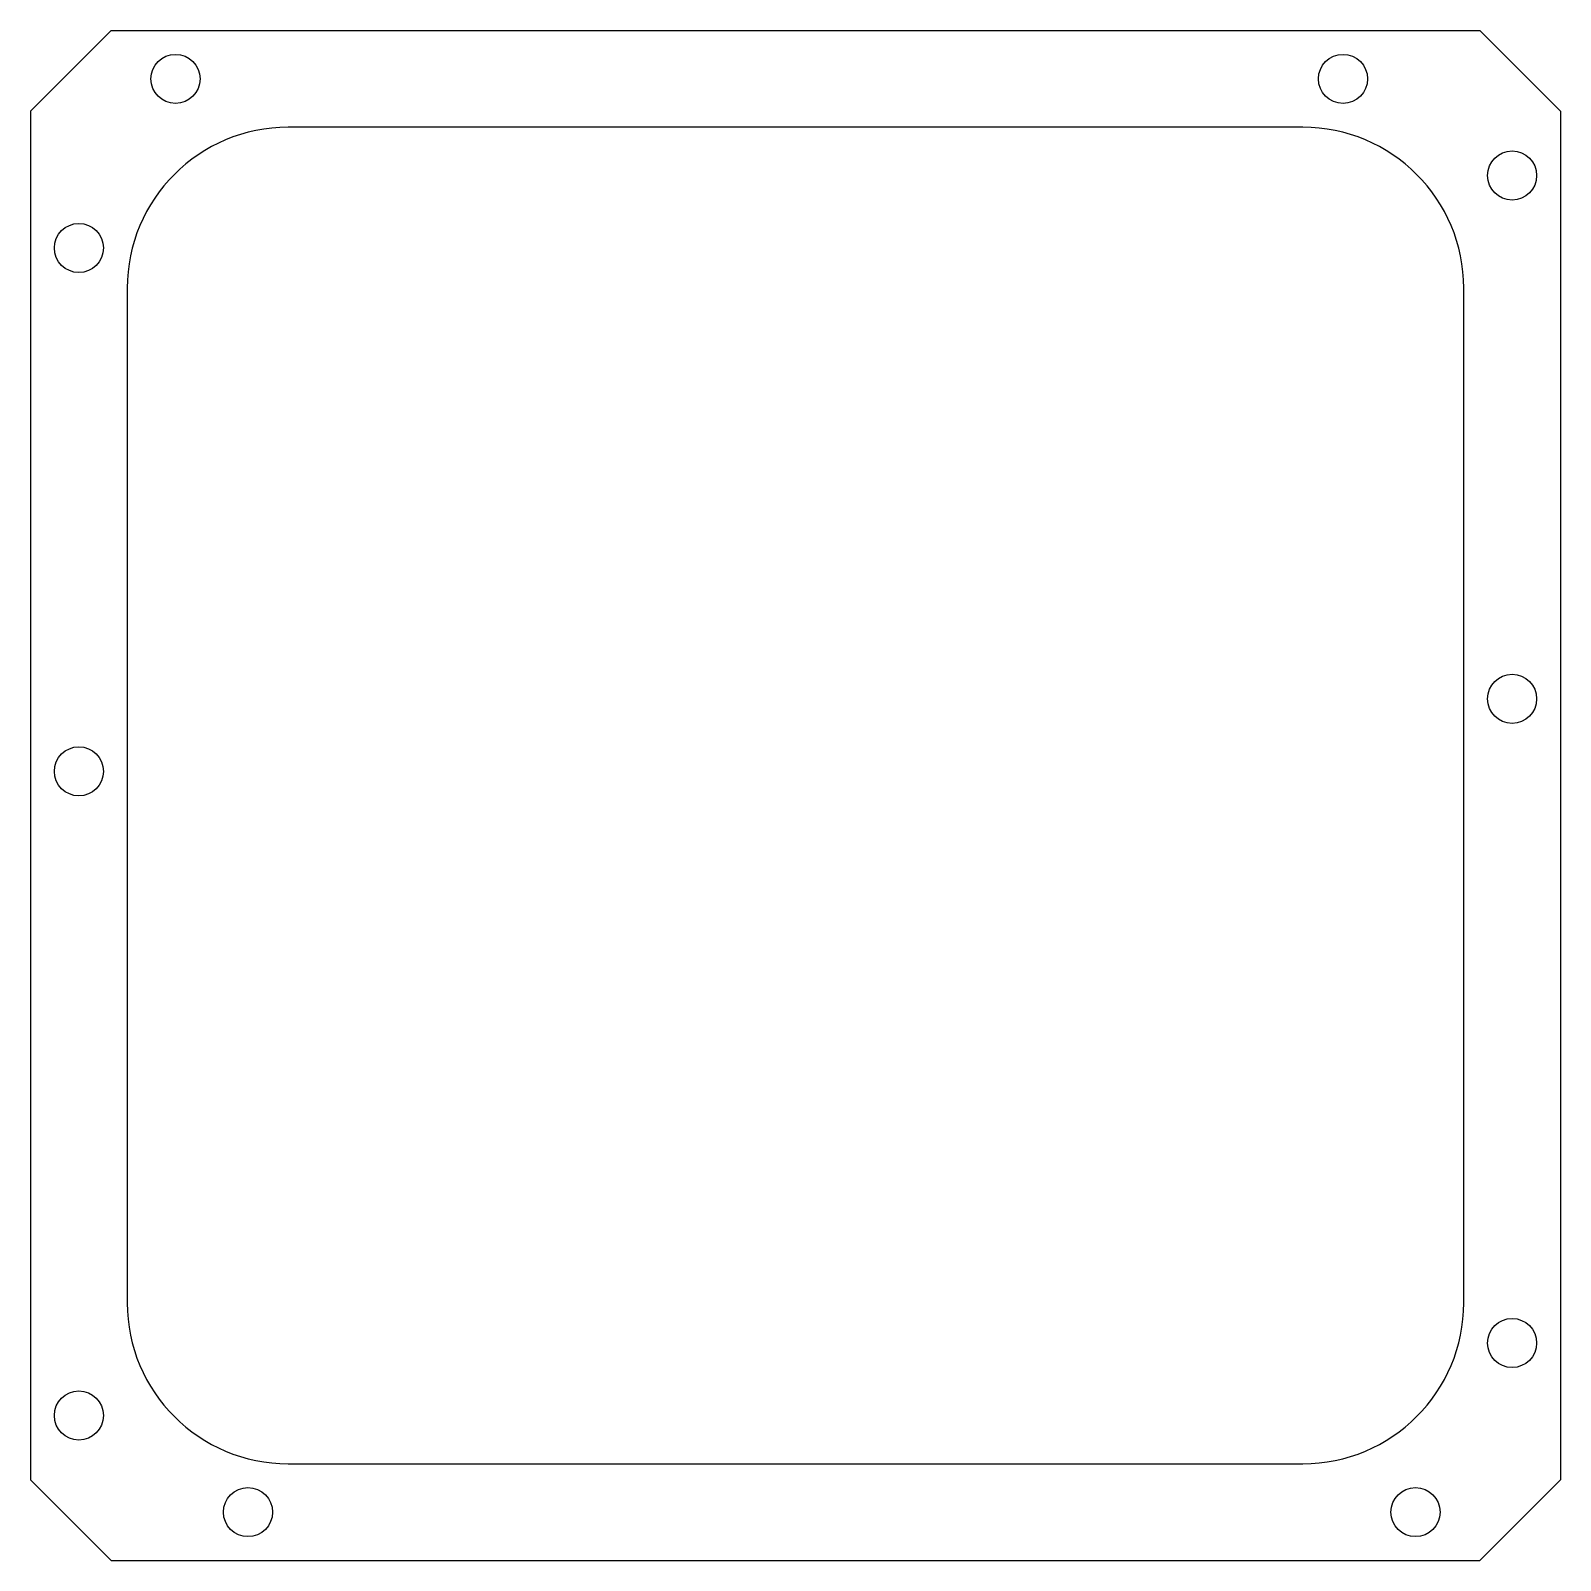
# Model space of a CAD drawing. Header units: millimetres. Extents: x -95 to 95, y -95 to 95.
import ezdxf

# ---------------------------------------------------------------- set-up
doc = ezdxf.new("R2010")
doc.units = ezdxf.units.MM

msp = doc.modelspace()

# ---------------------------------------------------------------- linework, layer by layer
at = {"color": 7, "linetype": 'Continuous', "lineweight": 25}
for p, q in [((-85, 95), (-95, 85)), ((-85, 95), (85, 95)), ((95, 85), (85, 95)), ((-95, 85), (-95, -85)), ((95, 85), (95, -85)), ((63, 83), (-63, 83)), ((-83, 63), (-83, -63)), ((83, -63), (83, 63)), ((-63, -83), (63, -83)), ((-95, -85), (-85, -95)), ((85, -95), (95, -85)), ((-85, -95), (85, -95))]:
    msp.add_line(p, q, dxfattribs=at)
for centre in [(-77, 89), (68, 89), (89, 77), (-89, 68), (89, 12), (-89, 3), (89, -68), (-89, -77), (-68, -89), (77, -89)]:
    msp.add_circle(centre, 3.05, dxfattribs=at)
for centre, start, end in [((-63, 63), 90, 180), ((63, 63), 0, 90), ((-63, -63), 180, 270), ((63, -63), 270, 0)]:
    msp.add_arc(centre, 20, start, end, dxfattribs=at)

doc.saveas('drawing.dxf')
